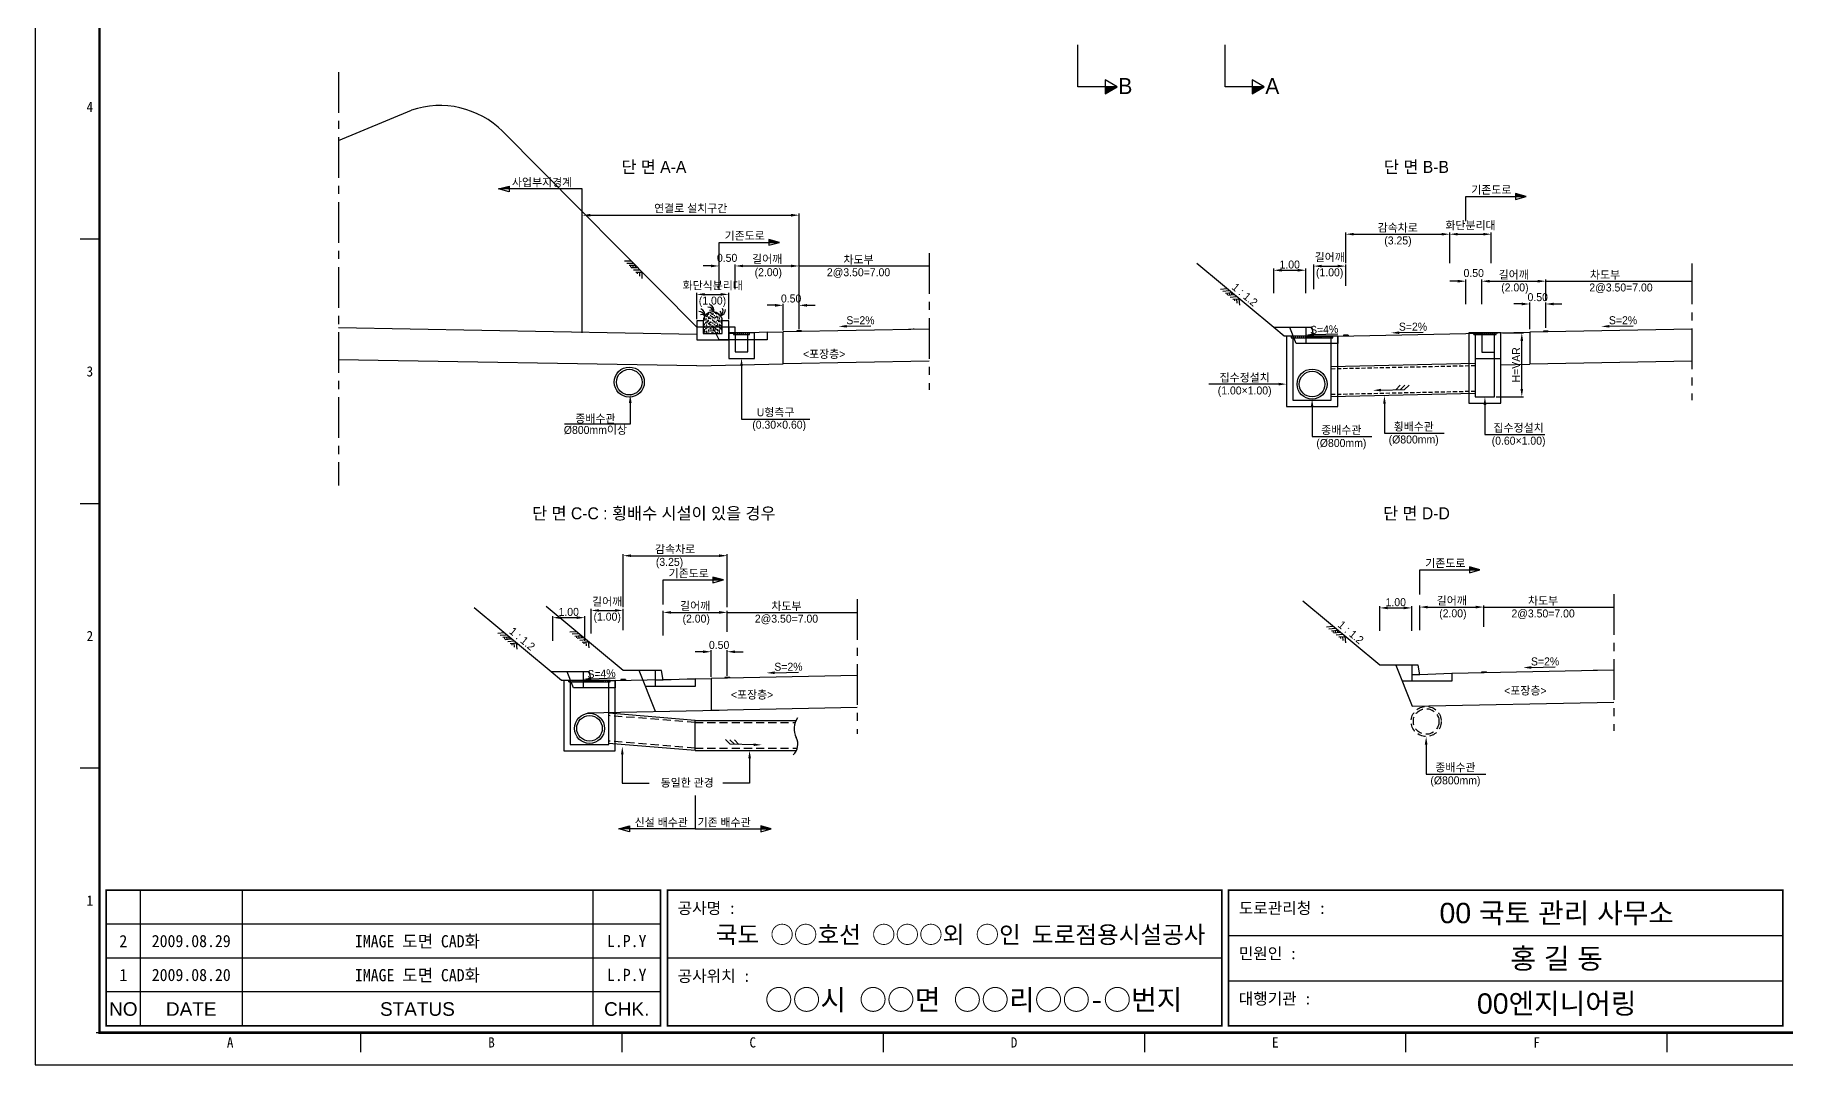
# Model space of a CAD drawing. Header units: millimetres. Extents: x 487 to 911, y -4 to 295.
# Drawn here: x 487.4 to 760.9, y -4.1 to 156.8 of the extents above; entities that cross this region are included whole.
import ezdxf
from ezdxf.enums import TextEntityAlignment as Align

# ---------------------------------------------------------------- set-up
doc = ezdxf.new("R2010")
doc.units = ezdxf.units.MM
doc.header["$LTSCALE"] = 0.2
doc.linetypes.add('CENTER', pattern=[50.8, 31.75, -6.35, 6.35, -6.35])
doc.linetypes.add('HIDDEN', pattern=[9.525, 6.35, -3.175])
for name, color, linetype in [('CZ-DIMT-0002', 7, 'Continuous'), ('CZ-EXST-0002', 1, 'Continuous'), ('CZ-LIN1-0007', 7, 'Continuous'), ('CZ-LIN2-0003', 3, 'Continuous'), ('CZ-LIN3-0005', 5, 'Continuous'), ('CZ-LINE-0001', 7, 'Continuous'), ('CZ-TEXT-BOX0', 7, 'Continuous'), ('TITLE', 7, 'Continuous')]:
    doc.layers.add(name, color=color, linetype=linetype)
doc.styles.add('견고딕', font='arial.ttf')
doc.styles.add('돋움', font='')
doc.styles.add('돋음체', font='')
doc.styles.get('돋움').set_extended_font_data('Dotum')
doc.styles.get('돋음체').set_extended_font_data('DotumChe')

msp = doc.modelspace()

# ---------------------------------------------------------------- hatches: boundary and pattern name
at = {"layer": 'CZ-EXST-0002'}
h = msp.add_hatch(dxfattribs=at)
h.set_pattern_fill('AR-SAND', color=256, scale=0.01, style=0)
h.set_pattern_definition([(37.5, (496.7746, 2.6117), (-0.0160003, 0.4894132), [0, -0.38608, 0, -0.4318, 0, -0.41275]), (7.5, (496.7746, 2.6117), (0.4495233, 0.716825), [0, -0.20828, 0, -0.34798, 0, -0.13335]), (327.5, (496.4622, 2.6117), (0.7909924, 0.0014372), [0, -0.127, 0, -0.4572, 0, -0.5969]), (317.5, (496.4622, 2.6117), (0.7635565, 0.2229293), [0, -0.0635, 0, -0.29972, 0, -0.3429])])
h.paths.add_polyline_path([(594.76, 111.17), (594.76, 112.17, 0.91737), (591.76, 112.17), (591.76, 111.17)])
h.paths.add_polyline_path([(593.26, 111.17), (593.76, 110.17), (594.76, 110.17), (594.76, 111.17)])
h.paths.add_polyline_path([(593.76, 110.17), (593.26, 111.17), (591.76, 111.17), (591.76, 110.17)])
h = msp.add_hatch(dxfattribs=at)
h.set_pattern_fill('ANSI31', color=256, scale=0.1, angle=45, style=0)
h.set_pattern_definition([(90, (691.28103, 44.80117), (-0.3175, 6e-17), [])])
h.paths.add_polyline_path([(713.16, 110.28), (713.16, 110.03), (715.66, 110.03), (715.66, 110.28)])
at = {"layer": 'CZ-LIN1-0007'}
for points in [[(606.39, 110.46), (606.39, 110.58), (607.14, 110.6), (607.14, 110.47)], [(623.89, 110.81), (623.89, 110.93), (624.64, 110.95), (624.64, 110.82)], [(691.79, 109.78), (691.79, 109.91), (692.54, 109.92), (692.54, 109.8)], [(723.04, 110.41), (723.04, 110.53), (723.79, 110.55), (723.79, 110.42)], [(730.85, 57.5), (730.85, 57.63), (731.6, 57.64), (731.6, 57.52)], [(578.88, 56), (578.88, 56.13), (579.63, 56.14), (579.63, 56.02)], [(595.13, 56.33), (595.13, 56.45), (595.88, 56.47), (595.88, 56.34)], [(713.35, 57.15), (713.35, 57.28), (714.1, 57.29), (714.1, 57.17)]]:
    msp.add_hatch(color=256, dxfattribs=at).paths.add_polyline_path(points)
at = {"layer": 'CZ-LIN2-0003'}
h = msp.add_hatch(dxfattribs=at)
h.set_pattern_fill('ANSI31', color=256, scale=0.1, angle=45, style=0)
h.set_pattern_definition([(90, (574.63344, 44.81117), (-0.3175, 6e-17), [])])
h.paths.add_polyline_path([(596.51, 110.29), (596.51, 110.04), (599.01, 110.04), (599.01, 110.29)])
h = msp.add_hatch(dxfattribs=at)
h.set_pattern_fill('ANSI31', color=256, scale=0.1, angle=45, style=0)
h.set_pattern_definition([(90, (501.7746, 2.7117), (-0.3175, 6e-17), [])])
h.paths.add_polyline_path([(683.66, 109.77), (683.66, 109.52), (690.16, 109.52), (690.16, 109.77)])
h = msp.add_hatch(dxfattribs=at)
h.set_pattern_fill('ANSI31', color=256, scale=0.1, angle=45, style=0)
h.set_pattern_definition([(90, (690.28103, 44.80117), (-0.3175, 6e-17), [])])
h.paths.add_polyline_path([(712.16, 110.28), (712.16, 110.03), (715.66, 110.03), (715.66, 110.28)])
h = msp.add_hatch(dxfattribs=at)
h.set_pattern_fill('ANSI31', color=256, scale=0.1, angle=45, style=0)
h.set_pattern_definition([(90, (388.8692, -51.0703), (-0.3175, 6e-17), [])])
h.paths.add_polyline_path([(570.76, 55.98), (570.76, 55.73), (577.26, 55.73), (577.26, 55.98)])
at = {"layer": 'CZ-LINE-0001'}
for points in [[(656.47, 148.72), (654.57, 148.72), (654.57, 147.62)], [(679.44, 148.72), (677.54, 148.72), (677.54, 147.62)], [(561.46, 132.76), (561.46, 133.22), (559.81, 132.76)], [(718.69, 131.6), (718.69, 132.06), (720.33, 131.6)], [(602.04, 124.42), (602.04, 124.88), (603.68, 124.42)], [(593.28, 71.67), (593.28, 72.13), (594.92, 71.67)], [(711.5, 73.26), (711.5, 73.72), (713.14, 73.26)], [(580.25, 32.77), (580.25, 33.23), (578.61, 32.77)], [(600.76, 32.77), (600.76, 33.23), (602.4, 32.77)]]:
    msp.add_hatch(color=256, dxfattribs=at).paths.add_polyline_path(points)

# ---------------------------------------------------------------- linework, layer by layer
at = {"layer": 'CZ-EXST-0002'}
for p, q in [((595.76, 111.17), (590.76, 111.17)), ((594.26, 109.17), (593.26, 111.17)), ((595.76, 111.17), (595.76, 109.17)), ((596.76, 111.17), (595.76, 111.17)), ((596.76, 110.17), (595.76, 110.17)), ((596.76, 110.17), (596.76, 111.17)), ((601.76, 110.37), (596.76, 110.17)), ((601.76, 110.37), (601.76, 109.17)), ((627.09, 110.87), (604.26, 110.42)), ((685.91, 111.12), (680.91, 111.12)), ((684.41, 108.62), (683.41, 111.12)), ((685.91, 111.12), (685.91, 108.62)), ((686.91, 111.12), (685.91, 111.12)), ((687.16, 109.62), (685.91, 109.62)), ((687.16, 109.62), (686.91, 111.12)), ((690.91, 109.77), (687.16, 109.62)), ((690.91, 109.77), (690.91, 108.62)), ((712.41, 110.28), (712.41, 106.28)), ((716.41, 110.28), (712.41, 110.28)), ((713.41, 110.28), (713.41, 107.28)), ((715.41, 107.28), (715.41, 110.28)), ((716.41, 106.28), (716.41, 110.28)), ((746.24, 110.87), (720.91, 110.37)), ((595.76, 109.17), (594.26, 109.17)), ((601.76, 109.17), (595.76, 109.17)), ((685.91, 108.62), (684.41, 108.62)), ((690.91, 108.62), (685.91, 108.62)), ((713.41, 107.28), (715.41, 107.28)), ((627.09, 105.87), (604.26, 105.42)), ((712.41, 106.28), (716.41, 106.28)), ((746.24, 105.87), (720.91, 105.37)), ((579.26, 57.53), (567.26, 67.53)), ((584.26, 57.53), (579.26, 57.53)), ((584.32, 51.14), (581.76, 57.53)), ((584.26, 57.53), (584.26, 55.03)), ((585.26, 57.53), (584.26, 57.53)), ((585.51, 56.03), (585.26, 57.53)), ((573.01, 57.33), (568.01, 57.33)), ((571.51, 54.83), (570.51, 57.33)), ((573.01, 54.83), (571.51, 54.83)), ((574.01, 57.33), (573.01, 57.33)), ((573.01, 57.33), (573.01, 54.83)), ((574.26, 55.83), (573.01, 55.83)), ((578.01, 54.83), (573.01, 54.83)), ((574.26, 55.83), (574.01, 57.33)), ((578.01, 55.98), (574.26, 55.83)), ((578.01, 55.98), (578.01, 54.83)), ((584.26, 55.03), (582.76, 55.03)), ((585.51, 56.03), (584.26, 56.03)), ((590.51, 55.03), (584.26, 55.03)), ((590.51, 56.23), (585.51, 56.03)), ((590.51, 56.23), (590.51, 55.03)), ((615.84, 56.74), (593.01, 56.28)), ((615.84, 51.74), (593.01, 51.28))]:
    msp.add_line(p, q, dxfattribs=at)
msp.add_lwpolyline([(713.16, 110.28), (713.16, 110.03), (715.66, 110.03), (715.66, 110.28)], close=True, dxfattribs=at)
at = {"layer": 'CZ-LIN1-0007'}
for p, q in [((607.14, 110.6), (606.39, 110.58)), ((606.39, 110.58), (606.39, 110.46)), ((607.14, 110.6), (607.14, 110.47)), ((623.89, 110.93), (623.89, 110.81)), ((624.64, 110.95), (624.64, 110.82)), ((692.54, 109.92), (691.79, 109.91)), ((691.79, 109.91), (691.79, 109.78)), ((692.54, 109.92), (692.54, 109.8)), ((723.79, 110.55), (723.04, 110.53)), ((723.04, 110.53), (723.04, 110.41)), ((723.79, 110.55), (723.79, 110.42)), ((730.85, 57.63), (730.85, 57.5)), ((731.6, 57.64), (731.6, 57.52)), ((579.63, 56.14), (578.88, 56.13)), ((578.88, 56.13), (578.88, 56)), ((579.63, 56.14), (579.63, 56.02)), ((595.88, 56.47), (595.13, 56.45)), ((595.13, 56.45), (595.13, 56.33)), ((595.88, 56.47), (595.88, 56.34)), ((714.1, 57.29), (713.35, 57.28)), ((713.35, 57.28), (713.35, 57.15)), ((714.1, 57.29), (714.1, 57.17))]:
    msp.add_line(p, q, dxfattribs=at)
at = {"layer": 'CZ-LIN2-0003'}
for p, q in [((590.76, 112.17), (590.76, 109.17)), ((591.76, 112.17), (590.76, 112.17)), ((591.76, 112.17), (591.76, 110.17)), ((594.76, 110.17), (594.76, 112.17)), ((595.76, 112.17), (594.76, 112.17)), ((595.76, 109.17), (595.76, 112.17)), ((590.76, 110.02), (534.78, 111.04)), ((591.76, 110.17), (594.76, 110.17)), ((599.76, 110.29), (595.76, 110.29)), ((595.76, 110.29), (595.76, 106.29)), ((596.76, 110.29), (596.76, 107.29)), ((598.76, 107.29), (598.76, 110.29)), ((599.76, 106.29), (599.76, 110.29)), ((604.26, 105.42), (604.26, 110.42)), ((682.53, 109.77), (680.91, 111.12)), ((682.91, 109.77), (682.53, 109.77)), ((682.91, 109.77), (682.91, 98.77)), ((683.91, 109.77), (682.91, 109.77)), ((683.91, 109.77), (683.91, 99.77)), ((689.91, 99.77), (689.91, 109.77)), ((690.91, 109.77), (689.91, 109.77)), ((690.91, 98.77), (690.91, 109.77)), ((711.41, 110.28), (711.41, 99.28)), ((712.41, 110.28), (711.41, 110.28)), ((712.41, 110.28), (712.41, 100.28)), ((715.41, 100.28), (715.41, 110.28)), ((716.41, 110.28), (715.41, 110.28)), ((716.41, 99.28), (716.41, 110.28)), ((720.91, 110.37), (720.91, 105.37)), ((590.76, 109.17), (595.76, 109.17)), ((596.76, 107.29), (598.76, 107.29)), ((590.76, 105.15), (534.78, 106.04)), ((595.76, 106.29), (599.76, 106.29)), ((712.41, 105.48), (689.91, 104.98)), ((682.91, 98.77), (690.91, 98.77)), ((683.91, 99.77), (689.91, 99.77)), ((712.41, 100.78), (689.91, 100.28)), ((711.41, 99.28), (716.41, 99.28)), ((712.41, 100.28), (715.41, 100.28)), ((568.01, 57.33), (556.01, 67.33)), ((697.48, 58.36), (685.48, 68.36)), ((702.48, 58.36), (697.48, 58.36)), ((699.98, 58.36), (702.55, 51.94)), ((703.48, 58.36), (702.48, 58.36)), ((702.48, 58.36), (702.48, 55.86)), ((703.73, 56.86), (703.48, 58.36)), ((734.05, 57.57), (708.73, 57.06)), ((569.63, 55.98), (568.01, 57.33)), ((570.01, 55.98), (569.63, 55.98)), ((570.01, 55.98), (570.01, 44.98)), ((571.01, 55.98), (570.01, 55.98)), ((571.01, 55.98), (571.01, 45.98)), ((577.01, 45.98), (577.01, 55.98)), ((577.01, 55.98), (578.01, 55.98)), ((578.01, 44.98), (578.01, 55.98)), ((593.01, 56.28), (593.01, 51.28)), ((702.48, 55.86), (700.98, 55.86)), ((703.73, 56.86), (702.48, 56.86)), ((708.73, 55.86), (702.48, 55.86)), ((708.73, 57.06), (703.73, 56.86)), ((708.73, 57.06), (708.73, 55.86)), ((702.55, 51.94), (734.05, 52.57)), ((573.71, 50.92), (594.26, 51.33)), ((590.51, 49.73), (577.01, 50.83)), ((590.51, 45.03), (590.51, 49.73)), ((570.01, 44.98), (578.01, 44.98)), ((571.01, 45.98), (577.01, 45.98)), ((590.51, 45.03), (577.01, 46.13))]:
    msp.add_line(p, q, dxfattribs=at)
at = {"layer": 'CZ-LIN2-0003', "linetype": 'HIDDEN', "ltscale": 0.5}
for p, q in [((712.41, 105.13), (689.91, 104.63)), ((712.41, 101.13), (689.91, 100.63))]:
    msp.add_line(p, q, dxfattribs=at)
at = {"layer": 'CZ-LIN2-0003', "linetype": 'HIDDEN'}
for p, q in [((590.51, 49.38), (577.01, 50.48)), ((590.51, 45.38), (577.01, 46.48))]:
    msp.add_line(p, q, dxfattribs=at)
at = {"layer": 'CZ-LIN2-0003'}
for points in [[(596.51, 110.29), (596.51, 110.04), (599.01, 110.04), (599.01, 110.29)], [(683.66, 109.77), (683.66, 109.52), (690.16, 109.52), (690.16, 109.77)], [(712.16, 110.28), (712.16, 110.03), (715.66, 110.03), (715.66, 110.28)], [(570.76, 55.98), (570.76, 55.73), (577.26, 55.73), (577.26, 55.98)]]:
    msp.add_lwpolyline(points, close=True, dxfattribs=at)
for points in [[(601.76, 110.37), (604.26, 110.42)], [(690.91, 109.77), (720.91, 110.37)], [(590.76, 105.15), (604.26, 105.42)], [(716.41, 105.28), (720.91, 105.37)], [(578.01, 55.98), (593.01, 56.28)]]:
    msp.add_lwpolyline(points, dxfattribs=at)
for centre, radius in [((580.22, 102.58), 2.35), ((580.22, 102.58), 2), ((686.91, 102.27), 2.35), ((686.91, 102.27), 2), ((574.01, 48.48), 2.35), ((574.01, 48.48), 2)]:
    msp.add_circle(centre, radius, dxfattribs=at)
at = {"layer": 'CZ-LIN2-0003', "linetype": 'HIDDEN'}
for radius in [2.35, 2]:
    msp.add_circle((704.73, 49.56), radius, dxfattribs=at)
at = {"layer": 'CZ-LIN2-0003'}
for centre, radius, start, end in [((591.14, 112.75), 0.88, 7.8639, 92.7752), ((591.6, 112.72), 0.44, 19.771, 124.0366), ((591.03, 113.09), 1, 347.1802, 67.3267), ((593.26, 112.04), 1.51, 4.9353, 175.0647), ((592.56, 113.41), 0.88, 7.8639, 92.7752), ((593.01, 113.39), 0.44, 19.771, 124.0366), ((592.45, 113.76), 1, 347.1802, 67.3267), ((594.16, 113.28), 0.44, 312.3437, 56.6093), ((594.01, 113.72), 0.88, 300.4367, 25.348), ((594.28, 113.95), 1, 279.753, 359.8994)]:
    msp.add_arc(centre, radius, start, end, dxfattribs=at)
at = {"layer": 'CZ-LIN3-0005'}
for p, q in [((699.98, 101.38), (700.68, 102.09)), ((700.67, 101.39), (701.38, 102.1)), ((701.37, 101.41), (702.07, 102.12)), ((595.96, 46.01), (595.25, 46.72)), ((596.66, 45.99), (595.95, 46.7)), ((597.35, 45.98), (596.64, 46.68))]:
    msp.add_line(p, q, dxfattribs=at)
msp.add_lwpolyline([(697.67, 101.33), (701.37, 101.41)], dxfattribs=at)
at = {"layer": 'CZ-LIN3-0005', "extrusion": (0, 0, -1)}
msp.add_lwpolyline([(-599.66, 45.93), (-595.96, 46.01)], dxfattribs=at)
at = {"layer": 'CZ-LIN3-0005'}
msp.add_solid([(697.68, 101.12), (696.42, 101.3), (697.67, 101.54)], dxfattribs=at)
at = {"layer": 'CZ-LIN3-0005', "extrusion": (0, 0, -1)}
msp.add_solid([(-599.65, 45.72), (-600.91, 45.9), (-599.66, 46.13)], dxfattribs=at)
at = {"layer": 'CZ-LINE-0001'}
for p, q in [((650.33, 148.72), (650.33, 155.26)), ((673.3, 148.72), (673.3, 155.26)), ((656.47, 148.72), (650.33, 148.72)), ((656.47, 148.72), (654.57, 149.82)), ((654.57, 149.82), (654.57, 147.62)), ((654.57, 147.62), (656.47, 148.72)), ((679.44, 148.72), (673.3, 148.72)), ((679.44, 148.72), (677.54, 149.82)), ((677.54, 149.82), (677.54, 147.62)), ((677.54, 147.62), (679.44, 148.72)), ((534.78, 140.31), (546.17, 145.06)), ((590.76, 111.17), (560.43, 141.77)), ((559.81, 132.76), (561.46, 133.22)), ((572.88, 132.76), (559.81, 132.76)), ((561.46, 132.31), (559.81, 132.76)), ((561.46, 133.22), (561.46, 132.31)), ((572.88, 128.91), (572.88, 132.76)), ((710.91, 127.74), (710.91, 131.6)), ((710.91, 131.6), (720.33, 131.6)), ((720.33, 131.6), (718.69, 132.06)), ((718.69, 132.06), (718.69, 131.14)), ((718.69, 131.14), (720.33, 131.6)), ((572.88, 110.27), (572.88, 128.91)), ((574.13, 128.66), (605.51, 128.66)), ((606.76, 110.84), (606.76, 128.91)), ((692.16, 121.18), (692.16, 125.94)), ((708.41, 121.18), (708.41, 125.94)), ((708.41, 121.18), (708.41, 125.94)), ((714.91, 121.18), (714.91, 125.94)), ((594.26, 120.57), (594.26, 124.42)), ((594.26, 124.42), (603.68, 124.42)), ((603.68, 124.42), (602.04, 124.88)), ((602.04, 124.88), (602.04, 123.96)), ((602.04, 123.96), (603.68, 124.42)), ((693.41, 125.69), (707.16, 125.69)), ((709.66, 125.69), (713.66, 125.69)), ((579.48, 121.55), (580.48, 121.54)), ((579.83, 121.19), (580.83, 121.19)), ((580.18, 120.84), (581.18, 120.83)), ((580.47, 120.54), (580.48, 120.84)), ((580.53, 120.48), (581.53, 120.48)), ((580.83, 120.48), (580.83, 120.84)), ((581.18, 120.48), (581.18, 120.83)), ((593.01, 120.73), (591.76, 120.73)), ((594.26, 117.13), (594.26, 120.98)), ((596.76, 117.13), (596.76, 120.98)), ((596.76, 117.13), (596.76, 120.98)), ((598.01, 120.73), (599.26, 120.73)), ((598.01, 120.73), (605.51, 120.73)), ((606.76, 117.67), (606.76, 120.98)), ((606.76, 120.73), (627.1, 120.73)), ((680.91, 111.12), (668.91, 121.12)), ((687.16, 117.11), (687.16, 120.96)), ((688.41, 120.71), (690.91, 120.71)), ((692.16, 117.64), (692.16, 120.96)), ((580.89, 120.13), (581.89, 120.12)), ((581.24, 119.77), (582.24, 119.77)), ((581.53, 119.48), (581.53, 119.77)), ((581.88, 119.12), (581.88, 119.77)), ((582.23, 118.77), (582.24, 119.77)), ((680.91, 116.46), (680.91, 120.31)), ((682.16, 120.06), (684.66, 120.06)), ((685.91, 116.46), (685.91, 120.31)), ((709.66, 118.35), (708.41, 118.35)), ((710.91, 114.75), (710.91, 118.6)), ((713.41, 114.75), (713.41, 118.6)), ((713.41, 114.75), (713.41, 118.6)), ((714.66, 118.35), (715.91, 118.35)), ((714.66, 118.35), (722.16, 118.35)), ((723.41, 115.29), (723.41, 118.6)), ((723.41, 118.35), (746.24, 118.35)), ((590.76, 112.42), (590.76, 116.54)), ((592.01, 116.29), (594.51, 116.29)), ((595.76, 112.42), (595.76, 116.54)), ((672.59, 117.13), (673.59, 117.22)), ((672.98, 116.81), (673.97, 116.9)), ((673.36, 116.49), (674.36, 116.58)), ((673.68, 116.22), (673.65, 116.52)), ((673.74, 116.17), (674.74, 116.26)), ((674.04, 116.2), (674, 116.55)), ((674.13, 115.85), (675.12, 115.94)), ((674.39, 116.23), (674.36, 116.58)), ((674.51, 115.53), (675.51, 115.62)), ((674.83, 115.26), (674.8, 115.56)), ((675.21, 114.94), (675.16, 115.59)), ((675.6, 114.62), (675.51, 115.62)), ((720.91, 110.87), (720.91, 115.04)), ((723.41, 111.05), (723.41, 115.04)), ((603.01, 114.58), (601.76, 114.58)), ((604.26, 110.67), (604.26, 114.83)), ((606.76, 110.84), (606.76, 114.83)), ((608.01, 114.58), (609.26, 114.58)), ((719.66, 114.79), (718.41, 114.79)), ((724.66, 114.79), (725.91, 114.79)), ((716.66, 110.28), (719.92, 110.28)), ((719.67, 101.53), (719.67, 109.03)), ((715.66, 100.28), (719.92, 100.28)), ((579.26, 67.4), (579.26, 75.71)), ((580.51, 75.46), (594.26, 75.46)), ((595.51, 67.4), (595.51, 75.71)), ((585.51, 67.81), (585.51, 71.67)), ((585.51, 71.67), (594.92, 71.67)), ((594.92, 71.67), (593.28, 72.13)), ((593.28, 72.13), (593.28, 71.21)), ((593.28, 71.21), (594.92, 71.67)), ((703.73, 69.4), (703.73, 73.26)), ((703.73, 73.26), (713.14, 73.26)), ((713.14, 73.26), (711.5, 73.72)), ((711.5, 73.72), (711.5, 72.8)), ((711.5, 72.8), (713.14, 73.26)), ((568.26, 62.18), (568.26, 66.03)), ((569.51, 65.78), (572.01, 65.78)), ((573.26, 62.18), (573.26, 66.03)), ((574.26, 63.3), (574.26, 67.15)), ((575.51, 66.9), (578.01, 66.9)), ((579.26, 63.84), (579.26, 67.15)), ((585.51, 63), (585.51, 66.85)), ((586.76, 66.6), (594.26, 66.6)), ((595.51, 63.54), (595.51, 66.85)), ((595.51, 66.6), (615.84, 66.6)), ((697.48, 63.7), (697.48, 67.55)), ((698.73, 67.3), (701.23, 67.3)), ((702.48, 63.7), (702.48, 67.55)), ((703.73, 63.83), (703.73, 67.68)), ((704.98, 67.43), (712.48, 67.43)), ((713.73, 64.36), (713.73, 67.68)), ((713.73, 67.43), (734.06, 67.43)), ((559.69, 63.35), (560.68, 63.44)), ((560.07, 63.03), (561.07, 63.12)), ((570.94, 63.55), (571.93, 63.64)), ((571.32, 63.23), (572.32, 63.32)), ((571.7, 62.91), (572.7, 63)), ((572.02, 62.64), (572, 62.93)), ((572.38, 62.61), (572.35, 62.97)), ((572.73, 62.65), (572.7, 63)), ((689.16, 64.37), (690.15, 64.46)), ((689.54, 64.05), (690.54, 64.14)), ((689.92, 63.73), (690.92, 63.82)), ((690.24, 63.47), (690.22, 63.76)), ((690.31, 63.41), (691.3, 63.5)), ((690.6, 63.44), (690.57, 63.79)), ((690.69, 63.09), (691.69, 63.18)), ((690.95, 63.47), (690.92, 63.82)), ((560.45, 62.71), (561.45, 62.8)), ((560.77, 62.44), (560.75, 62.73)), ((560.84, 62.39), (561.83, 62.48)), ((561.13, 62.41), (561.1, 62.77)), ((561.22, 62.07), (562.22, 62.16)), ((561.48, 62.45), (561.45, 62.8)), ((561.61, 61.75), (562.6, 61.84)), ((561.92, 61.48), (561.9, 61.77)), ((562.31, 61.16), (562.25, 61.81)), ((562.69, 60.84), (562.6, 61.84)), ((572.09, 62.59), (573.08, 62.68)), ((572.47, 62.27), (573.47, 62.36)), ((572.86, 61.95), (573.85, 62.04)), ((573.17, 61.68), (573.15, 61.97)), ((573.56, 61.36), (573.5, 62.01)), ((573.94, 61.04), (573.85, 62.04)), ((591.76, 60.45), (590.51, 60.45)), ((593.01, 56.53), (593.01, 60.7)), ((595.51, 56.71), (595.51, 60.7)), ((596.76, 60.45), (598.01, 60.45)), ((691.08, 62.77), (692.07, 62.86)), ((691.39, 62.51), (691.37, 62.8)), ((691.78, 62.19), (691.72, 62.83)), ((692.16, 61.87), (692.07, 62.86)), ((590.51, 38.01), (590.51, 32.77)), ((590.51, 38.01), (590.51, 32.77)), ((578.61, 32.77), (580.25, 33.23)), ((580.25, 33.23), (580.25, 32.31)), ((602.4, 32.77), (600.76, 33.23)), ((600.76, 33.23), (600.76, 32.31)), ((590.51, 32.77), (578.61, 32.77)), ((580.25, 32.31), (578.61, 32.77)), ((590.51, 32.77), (602.4, 32.77)), ((600.76, 32.31), (602.4, 32.77))]:
    msp.add_line(p, q, dxfattribs=at)
at = {"layer": 'CZ-LINE-0001', "linetype": 'CENTER'}
for p, q in [((534.78, 151.03), (534.78, 86.45)), ((627.09, 122.75), (627.09, 101.4)), ((746.24, 121.1), (746.24, 99.75)), ((615.84, 68.69), (615.84, 47.61)), ((734.05, 69.44), (734.05, 48.09))]:
    msp.add_line(p, q, dxfattribs=at)
at = {"layer": 'CZ-LINE-0001', "color": 1}
for p, q in [((590.51, 49.73), (606.27, 49.73)), ((590.51, 45.03), (606.34, 45.03))]:
    msp.add_line(p, q, dxfattribs=at)
at = {"layer": 'CZ-LINE-0001', "color": 1, "linetype": 'HIDDEN'}
for p, q in [((590.51, 49.38), (606.12, 49.38)), ((590.51, 45.38), (606.47, 45.38))]:
    msp.add_line(p, q, dxfattribs=at)
at = {"layer": 'CZ-LINE-0001'}
for points in [[(614.19, 111.3), (617.94, 111.38)], [(700.51, 110.31), (704.26, 110.38)], [(733.34, 111.3), (737.09, 111.38)], [(681.66, 102.27), (670.79, 102.27)], [(580.37, 99.34), (580.37, 96.03), (570.08, 96.03)], [(686.91, 98.67), (686.91, 94.06), (696.26, 94.06)], [(698.21, 99.21), (698.21, 94.6), (707.56, 94.6)], [(713.91, 99.03), (713.91, 94.42), (723.26, 94.42)], [(721.15, 58), (724.9, 58.07)], [(602.93, 57.17), (606.68, 57.25)], [(579.13, 44.4), (579.13, 39.93), (583.32, 39.93)], [(704.73, 45.96), (704.73, 41.35), (714.07, 41.35)]]:
    msp.add_lwpolyline(points, dxfattribs=at)
at = {"layer": 'CZ-LINE-0001', "extrusion": (0, 0, -1)}
for points in [[(-687.16, 110), (-690.91, 110.15)], [(-597.76, 105.08), (-597.76, 96.8), (-608.43, 96.8)], [(-574.26, 56.22), (-578.01, 56.37)], [(-599.02, 43.78), (-599.02, 39.93), (-594.83, 39.93)]]:
    msp.add_lwpolyline(points, dxfattribs=at)
at = {"layer": 'CZ-LINE-0001'}
for centre, radius, start, end in [((550.64, 131.87), 13.93, 45.32, 108.7021), ((608.97, 48.42), 3, 145.0598, 207.4741), ((604.34, 46), 2.22, 312.2472, 27.728)]:
    msp.add_arc(centre, radius, start, end, dxfattribs=at)
for points in [[(574.13, 128.87), (574.13, 128.45), (572.88, 128.66)], [(605.51, 128.87), (605.51, 128.45), (606.76, 128.66)], [(693.41, 125.9), (693.41, 125.49), (692.16, 125.69)], [(707.16, 125.9), (707.16, 125.49), (708.41, 125.69)], [(709.66, 125.9), (709.66, 125.49), (708.41, 125.69)], [(713.66, 125.9), (713.66, 125.49), (714.91, 125.69)], [(593.01, 120.94), (593.01, 120.53), (594.26, 120.73)], [(598.01, 120.94), (598.01, 120.53), (596.76, 120.73)], [(598.01, 120.94), (598.01, 120.53), (596.76, 120.73)], [(605.51, 120.94), (605.51, 120.53), (606.76, 120.73)], [(688.41, 120.92), (688.41, 120.5), (687.16, 120.71)], [(690.91, 120.92), (690.91, 120.5), (692.16, 120.71)], [(682.16, 120.27), (682.16, 119.85), (680.91, 120.06)], [(684.66, 120.27), (684.66, 119.85), (685.91, 120.06)], [(709.66, 118.56), (709.66, 118.14), (710.91, 118.35)], [(714.66, 118.56), (714.66, 118.14), (713.41, 118.35)], [(714.66, 118.56), (714.66, 118.14), (713.41, 118.35)], [(722.16, 118.56), (722.16, 118.14), (723.41, 118.35)], [(592.01, 116.5), (592.01, 116.08), (590.76, 116.29)], [(594.51, 116.5), (594.51, 116.08), (595.76, 116.29)], [(719.66, 115), (719.66, 114.58), (720.91, 114.79)], [(724.66, 115), (724.66, 114.58), (723.41, 114.79)], [(603.01, 114.79), (603.01, 114.37), (604.26, 114.58)], [(608.01, 114.79), (608.01, 114.37), (606.76, 114.58)], [(614.19, 111.1), (612.94, 111.28), (614.18, 111.51)], [(700.52, 110.1), (699.26, 110.28), (700.51, 110.51)], [(719.46, 109.03), (719.88, 109.03), (719.67, 110.28)], [(733.34, 111.1), (732.09, 111.28), (733.33, 111.51)], [(681.66, 102.48), (682.91, 102.27), (681.66, 102.06)], [(719.46, 101.53), (719.88, 101.53), (719.67, 100.28)], [(580.16, 99.34), (580.37, 100.59), (580.58, 99.34)], [(686.7, 98.67), (686.91, 99.92), (687.12, 98.67)], [(698, 99.21), (698.21, 100.46), (698.42, 99.21)], [(713.7, 99.03), (713.91, 100.28), (714.12, 99.03)], [(580.51, 75.67), (580.51, 75.25), (579.26, 75.46)], [(594.26, 75.67), (594.26, 75.25), (595.51, 75.46)], [(569.51, 65.99), (569.51, 65.57), (568.26, 65.78)], [(572.01, 65.99), (572.01, 65.57), (573.26, 65.78)], [(575.51, 67.11), (575.51, 66.69), (574.26, 66.9)], [(578.01, 67.11), (578.01, 66.69), (579.26, 66.9)], [(586.76, 66.81), (586.76, 66.39), (585.51, 66.6)], [(594.26, 66.81), (594.26, 66.39), (595.51, 66.6)], [(698.73, 67.51), (698.73, 67.09), (697.48, 67.3)], [(701.23, 67.51), (701.23, 67.09), (702.48, 67.3)], [(704.98, 67.64), (704.98, 67.22), (703.73, 67.43)], [(712.48, 67.64), (712.48, 67.22), (713.73, 67.43)], [(591.76, 60.66), (591.76, 60.24), (593.01, 60.45)], [(596.76, 60.66), (596.76, 60.24), (595.51, 60.45)], [(721.16, 57.79), (719.9, 57.97), (721.15, 58.21)], [(602.94, 56.96), (601.68, 57.15), (602.93, 57.38)], [(704.52, 45.96), (704.73, 47.21), (704.93, 45.96)], [(578.92, 44.4), (579.13, 45.65), (579.34, 44.4)]]:
    msp.add_solid(points, dxfattribs=at)
at = {"layer": 'CZ-LINE-0001', "extrusion": (0, 0, -1)}
for points in [[(-687.15, 110.21), (-685.91, 109.95), (-687.17, 109.79)], [(-597.97, 105.08), (-597.76, 106.33), (-597.56, 105.08)], [(-574.25, 56.43), (-573.01, 56.17), (-574.26, 56.01)], [(-599.23, 43.78), (-599.02, 45.03), (-598.81, 43.78)]]:
    msp.add_solid(points, dxfattribs=at)
at = {"layer": 'TITLE', "color": 7, "linetype": 'Continuous'}
for p, q in [((497.45, 124.91), (494.43, 124.91)), ((497.45, 83.58), (494.43, 83.58)), ((497.45, 42.25), (494.43, 42.25)), ((538.28, -2.1), (538.28, 0.92)), ((579.1, -2.1), (579.1, 0.92)), ((619.93, -2.1), (619.93, 0.92)), ((660.75, -2.1), (660.75, 0.92)), ((701.57, -2.1), (701.57, 0.92)), ((742.4, -2.1), (742.4, 0.92))]:
    msp.add_line(p, q, dxfattribs=at)
at = {"layer": 'TITLE', "ltscale": 150}
for p, q in [((503.82, 23.2), (503.82, 1.98)), ((519.73, 23.2), (519.73, 1.98)), ((574.51, 23.2), (574.51, 1.98)), ((585.12, 17.9), (498.51, 17.9)), ((673.85, 16.13), (760.46, 16.13)), ((585.12, 12.59), (498.51, 12.59)), ((672.79, 12.59), (586.18, 12.59)), ((673.85, 9.05), (760.46, 9.05)), ((585.12, 7.29), (498.51, 7.29))]:
    msp.add_line(p, q, dxfattribs=at)
at = {"layer": 'TITLE'}
msp.add_line((905.81, 0.92), (496.95, 0.92), dxfattribs=at)
msp.add_lwpolyline([(487.37, -4.11), (910.73, -4.11), (910.73, 295.26), (487.37, 295.26)], close=True, dxfattribs=at)
at = {"layer": 'TITLE', "linetype": 'Continuous', "const_width": 0.403}
msp.add_lwpolyline([(497.45, 0.92), (497.45, 290.22), (905.7, 290.22), (905.7, 0.92)], close=True, dxfattribs=at)
at = {"layer": 'TITLE', "ltscale": 150, "const_width": 0.265}
for points in [[(498.51, 23.2), (585.12, 23.2), (585.12, 1.98), (498.51, 1.98)], [(586.18, 23.2), (672.79, 23.2), (672.79, 1.98), (586.18, 1.98)], [(760.46, 1.98), (673.85, 1.98), (673.85, 23.2), (760.46, 23.2)]]:
    msp.add_lwpolyline(points, close=True, dxfattribs=at)

# ---------------------------------------------------------------- texts
at = {"layer": 'CZ-DIMT-0002', "style": '돋움'}
for s, height, p in [('B', 2.5, (657.73, 148.85)), ('A', 2.5, (680.69, 148.85)), ('(3.25)', 1.25, (700.32, 124.72)), ('(2.00)', 1.25, (601.94, 119.76)), ('2@3.50=7.00', 1.25, (616.04, 119.75)), ('차도부', 1.25, (616.04, 121.72)), ('(1.00)', 1.25, (689.65, 119.74)), ('(2.00)', 1.25, (718.59, 117.38)), ('2@3.50=7.00', 1.25, (735.17, 117.37)), ('차도부', 1.25, (732.68, 119.34)), ('(1.00)', 1.25, (593.22, 115.32)), ('S=2%', 1.25, (616.34, 112.25)), ('S=2%', 1.25, (735.49, 112.25)), ('S=2%', 1.25, (702.67, 111.25)), ('<포장층>', 1.25, (610.67, 106.97)), ('집수정설치', 1.25, (676.37, 103.29)), ('(1.00×1.00)', 1.25, (676.37, 101.28)), ('U형측구', 1.25, (603.08, 97.88)), ('Ø800mm이상', 1.25, (574.93, 95.11)), ('종배수관', 1.25, (574.93, 96.88)), ('(0.30×0.60)', 1.25, (603.64, 95.93)), ('종배수관', 1.25, (691.48, 95.09)), ('횡배수관', 1.25, (702.78, 95.63)), ('집수정설치', 1.25, (719.17, 95.45)), ('(Ø800mm)', 1.25, (691.48, 93.07)), ('(Ø800mm)', 1.25, (702.78, 93.62)), ('(0.60×1.00)', 1.25, (719.17, 93.43)), ('(3.25)', 1.25, (586.51, 74.49)), ('차도부', 1.25, (723, 68.41)), ('(1.00)', 1.25, (576.77, 65.93)), ('(2.00)', 1.25, (590.68, 65.63)), ('2@3.50=7.00', 1.25, (604.78, 65.62)), ('차도부', 1.25, (604.78, 67.59)), ('(2.00)', 1.25, (708.9, 66.46)), ('2@3.50=7.00', 1.25, (723, 66.44)), ('S=2%', 1.25, (605.09, 58.11)), ('S=2%', 1.25, (723.31, 58.94)), ('<포장층>', 1.25, (720.23, 54.37)), ('<포장층>', 1.25, (599.41, 53.74)), ('(Ø800mm)', 1.25, (709.3, 40.36)), ('종배수관', 1.25, (709.3, 42.38)), ('동일한 관경', 1.25, (589.27, 39.99))]:
    msp.add_text(s, height=height, dxfattribs=at).set_placement(p, align=Align.MIDDLE_CENTER)
for s, p in [('사업부지경계', (561.89, 133.79)), ('기존도로', (711.77, 132.62)), ('기존도로', (595.12, 125.45)), ('기존도로', (704.59, 74.28)), ('기존도로', (586.37, 72.7)), ('신설 배수관', (581.07, 33.8)), ('기존 배수관', (590.89, 33.8))]:
    msp.add_text(s, height=1.25, dxfattribs=at).set_placement(p, align=Align.MIDDLE_LEFT)
for s, rotation, p in [('1 : 1.2', 320.1944, (676.4, 116.25)), ('S=4%', 2.2906, (688.79, 110.81)), ('1 : 1.2', 320.1944, (563.49, 62.47)), ('1 : 1.2', 320.1944, (692.96, 63.49)), ('S=4%', 2.2906, (575.88, 57.03))]:
    msp.add_text(s, height=1.25, rotation=rotation, dxfattribs=at).set_placement(p, align=Align.MIDDLE_CENTER)
at = {"layer": 'CZ-LINE-0001', "char_height": 1.25, "attachment_point": 5, "style": '돋움'}
for s, insert in [('\\A1;연결로 설치구간', (589.82, 129.67)), ('\\A1;감속차로', (700.29, 126.64)), ('\\A1;화단분리대', (711.66, 127.01)), ('\\A1;0.50', (595.51, 121.99)), ('\\A1;길어깨', (601.76, 121.75)), ('\\A1;1.00', (683.41, 120.95)), ('\\A1;길어깨', (689.66, 122.03)), ('\\A1;화단식분리대', (593.26, 117.61)), ('\\A1;0.50', (712.16, 119.62)), ('\\A1;길어깨', (718.41, 119.3)), ('\\A1;0.50', (605.51, 115.64)), ('\\A1;0.50', (722.16, 115.85)), ('\\A1;감속차로', (587.38, 76.41)), ('\\A1;길어깨', (576.76, 68.22)), ('\\A1;길어깨', (590.51, 67.55)), ('\\A1;1.00', (699.98, 68.19)), ('\\A1;길어깨', (708.73, 68.37)), ('\\A1;1.00', (570.76, 66.67)), ('\\A1;0.50', (594.26, 61.51))]:
    msp.add_mtext(s, dxfattribs=dict(at, insert=insert))
at = {"layer": 'CZ-LINE-0001', "insert": (718.78, 105.28), "char_height": 1.25, "attachment_point": 5, "rotation": 90, "style": '돋움'}
msp.add_mtext('\\A1;H=VAR', dxfattribs=at)
at = {"layer": 'CZ-TEXT-BOX0', "style": '돋움'}
for s, p in [('단 면 A-A', (584.06, 136.21)), ('단 면 B-B', (703.21, 136.21)), ('단 면 C-C : 횡배수 시설이 있을 경우', (584.06, 82.08)), ('단 면 D-D', (703.21, 82.08))]:
    msp.add_text(s, height=1.875, dxfattribs=at).set_placement(p, align=Align.MIDDLE_CENTER)
at = {"layer": 'TITLE', "color": 3, "linetype": 'Continuous', "style": '돋음체'}
for s, p in [('4', (495.94, 145.58)), ('3', (495.94, 104.25)), ('2', (495.94, 62.92)), ('1', (495.94, 21.59)), ('A', (517.86, -0.59)), ('B', (558.69, -0.59)), ('C', (599.51, -0.59)), ('D', (640.34, -0.59)), ('E', (681.16, -0.59)), ('F', (721.99, -0.59))]:
    msp.add_text(s, height=1.59, dxfattribs=at).set_placement(p, align=Align.MIDDLE)
at = {"layer": 'TITLE', "style": '돋음체'}
for s, p in [('공사명 : ', (587.78, 19.49)), ('도로관리청 :', (675.45, 19.49)), ('민원인 :', (675.45, 12.41)), ('공사위치 :', (587.78, 8.88)), ('대행기관 :', (675.45, 5.34))]:
    msp.add_text(s, height=1.804, dxfattribs=at).set_placement(p)
at = {"layer": 'TITLE', "color": 7, "linetype": 'Continuous'}
for s, height, style, p in [('00 국토 관리 사무소', 3.1832, '견고딕', (725.12, 19.66)), ('국도 ○○호선 ○○○외 ○인 도로점용시설공사', 2.7, '돋음체', (631.99, 16.28)), ('홍 길 동', 3.183, '견고딕', (725.12, 12.59)), ('○○시 ○○면 ○○리○○-○번지', 3.1832, '돋음체', (634.02, 6.11)), ('00엔지니어링', 3.183, '견고딕', (725.12, 5.52))]:
    msp.add_text(s, height=height, dxfattribs=dict(at, style=style)).set_placement(p, align=Align.MIDDLE)
at = {"layer": 'TITLE', "style": '돋음체'}
for p in [(547.12, 15.24), (547.12, 9.94)]:
    msp.add_text('IMAGE 도면 CAD화', height=1.9099, dxfattribs=at).set_placement(p, align=Align.MIDDLE)
at = {"layer": 'TITLE', "color": 1, "linetype": 'Continuous', "style": '돋음체'}
msp.add_text('2', height=1.91, dxfattribs=at).set_placement((501.17, 15.24), align=Align.MIDDLE)
at = {"layer": 'TITLE', "linetype": 'Continuous'}
for s, height, style, p in [('2009.08.29', 1.91, '돋음체', (511.78, 15.24)), ('L.P.Y', 1.91, '돋음체', (579.82, 15.24)), ('1', 1.91, '돋음체', (501.17, 9.94)), ('2009.08.20', 1.91, '돋음체', (511.78, 9.94)), ('L.P.Y', 1.91, '돋음체', (579.82, 9.94)), ('NO', 2.122, '견고딕', (501.17, 4.63)), ('DATE', 2.122, '견고딕', (511.78, 4.63)), ('STATUS', 2.122, '견고딕', (547.12, 4.63)), ('CHK.', 2.122, '견고딕', (579.82, 4.63))]:
    msp.add_text(s, height=height, dxfattribs=dict(at, style=style)).set_placement(p, align=Align.MIDDLE)

doc.saveas('drawing.dxf')
